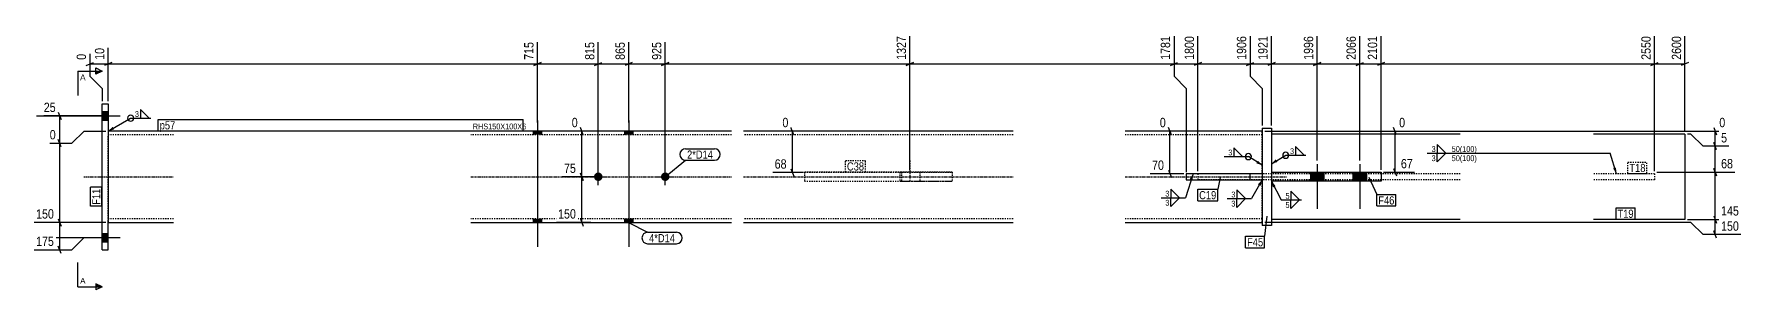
# Model space of a CAD drawing. Header units: millimetres. Extents: x 17 to 26524, y 3 to 509.
# Drawn here: x 23720 to 26524, y 10 to 429 of the extents above; entities that cross this region are included whole.
import ezdxf

# ---------------------------------------------------------------- set-up
doc = ezdxf.new("R2010")
doc.units = ezdxf.units.MM
doc.linetypes.add('DXK_LINE_DOT2', pattern=[3.9198, 1.9599, -1.9599])
doc.linetypes.add('DXK_LINE_DOT3', pattern=[5.9187, 2.979, -0.9799, 0.9799, -0.9799])
for name, color, linetype in [('MÅLSÆTNING', 7, 'Continuous'), ('STÅL', 7, 'Continuous'), ('TEKST', 7, 'Continuous')]:
    doc.layers.add(name, color=color, linetype=linetype)
doc.styles.add('Arial', font='ARIAL.TTF', dxfattribs={"height": 0.2})
doc.styles.add('Arial Narrow', font='ARIALN.TTF', dxfattribs={"height": 0.2})

msp = doc.modelspace()

# ---------------------------------------------------------------- hatches: boundary and pattern name
at = {"layer": 'STÅL', "linetype": 'Continuous'}
for points in [[(23832, 302.3), (23832, 288.3), (23842, 288.3), (23842, 302.3)], [(23832, 302.3), (23832, 288.3), (23842, 288.3), (23842, 302.3)], [(24554, 270.3), (24540, 270.3), (24540, 264.3), (24554, 264.3)], [(24554, 270.3), (24540, 270.3), (24540, 264.3), (24554, 264.3)], [(24704, 270.3), (24690, 270.3), (24690, 264.3), (24704, 264.3)], [(24704, 270.3), (24690, 270.3), (24690, 264.3), (24704, 264.3)], [(24647, 202.3, -1), (24647, 188.3, -1)], [(24757, 202.3, -1), (24757, 188.3, -1)], [(25838.7, 202.8), (25816.7, 202.8), (25816.7, 187.8), (25838.7, 187.8)], [(25838.7, 202.8), (25816.7, 202.8), (25816.7, 187.8), (25838.7, 187.8)], [(25908.7, 202.8), (25886.7, 202.8), (25886.7, 187.8), (25908.7, 187.8)], [(25908.7, 202.8), (25886.7, 202.8), (25886.7, 187.8), (25908.7, 187.8)], [(24554, 126.3), (24540, 126.3), (24540, 120.3), (24554, 120.3)], [(24554, 126.3), (24540, 126.3), (24540, 120.3), (24554, 120.3)], [(24704, 126.3), (24690, 126.3), (24690, 120.3), (24704, 120.3)], [(24704, 126.3), (24690, 126.3), (24690, 120.3), (24704, 120.3)], [(23832, 102.3), (23832, 88.3), (23842, 88.3), (23842, 102.3)], [(23832, 102.3), (23832, 88.3), (23842, 88.3), (23842, 102.3)]]:
    msp.add_hatch(color=96, dxfattribs=at).paths.add_polyline_path(points)
at = {"layer": 'TEKST', "linetype": 'Continuous'}
for color, points in [(30, [(23822, 363.9), (23822, 368.9), (23832, 368.9)]), (3, [(23851.9, 273.1), (23842, 270.3), (23849.5, 277.4)]), (3, [(25618.6, 191.5), (25624, 200.3), (25623.4, 190)]), (3, [(25730.6, 221.7), (25737.7, 214.3), (25727.9, 217.4)]), (3, [(25762.6, 219.5), (25752.7, 216.6), (25760, 223.8)]), (3, [(25730.6, 182.8), (25737.7, 190.3), (25734.9, 180.3)]), (3, [(25755.2, 177.7), (25752.7, 187.8), (25759.6, 180.1)]), (30, [(23822, 14.6), (23822, 19.6), (23832, 14.6)])]:
    msp.add_hatch(color=color, dxfattribs=at).paths.add_polyline_path(points)

# ---------------------------------------------------------------- linework, layer by layer
at = {"layer": 'MÅLSÆTNING', "color": 7, "linetype": 'Continuous'}
for p, q in [((25158.9, 206.8), (25158.9, 426.3)), ((25158.9, 206.8), (25158.9, 426.3)), ((25592.7, 426.3), (25592.7, 360.5)), ((25632, 204.3), (25632, 426.3)), ((25632, 204.3), (25632, 426.3)), ((25717.7, 426.3), (25717.7, 360.5)), ((25752.7, 279.3), (25752.7, 426.3)), ((25752.7, 279.3), (25752.7, 426.3)), ((25827.7, 221.8), (25827.7, 426.3)), ((25897.7, 221.8), (25897.7, 426.3)), ((25932.7, 206.8), (25932.7, 426.3)), ((25932.7, 206.8), (25932.7, 426.3)), ((26382, 204.3), (26382, 426.3)), ((26432, 269.3), (26432, 426.3)), ((23812, 397), (23812, 360.5)), ((23842, 319.3), (23842, 406.8)), ((23842, 319.3), (23842, 406.8)), ((24547, 284.3), (24547, 416.5)), ((24547, 284.3), (24547, 416.5)), ((24647, 199.3), (24647, 416.5)), ((24647, 199.3), (24647, 416.5)), ((24697, 284.3), (24697, 416.5)), ((24757, 199.3), (24757, 416.5)), ((24757, 199.3), (24757, 416.5)), ((23806, 378.1), (23818, 382.9)), ((23812, 380.5), (23842, 380.5)), ((23848, 382.9), (23836, 378.1)), ((23848, 382.9), (23836, 378.1)), ((23842, 380.5), (24547, 380.5)), ((24553, 382.9), (24541, 378.1)), ((24541, 378.1), (24553, 382.9)), ((24547, 380.5), (24647, 380.5)), ((24641, 378.1), (24653, 382.9)), ((24641, 378.1), (24653, 382.9)), ((24647, 380.5), (24697, 380.5)), ((24703, 382.9), (24691, 378.1)), ((24763, 382.9), (24751, 378.1)), ((24751, 378.1), (24763, 382.9)), ((24757, 380.5), (25158.9, 380.5)), ((25164.9, 382.9), (25152.9, 378.1)), ((25152.9, 378.1), (25164.9, 382.9)), ((25158.9, 380.5), (25592.7, 380.5)), ((25586.7, 378.1), (25598.7, 382.9)), ((25638, 382.9), (25626, 378.1)), ((25638, 382.9), (25626, 378.1)), ((25711.7, 378.1), (25723.7, 382.9)), ((25717.7, 380.5), (25752.7, 380.5)), ((25758.7, 382.9), (25746.7, 378.1)), ((25758.7, 382.9), (25746.7, 378.1)), ((25752.7, 380.5), (25827.7, 380.5)), ((25821.7, 378.1), (25833.7, 382.9)), ((25891.7, 378.1), (25903.7, 382.9)), ((25897.7, 380.5), (25932.7, 380.5)), ((25938.7, 382.9), (25926.7, 378.1)), ((25938.7, 382.9), (25926.7, 378.1)), ((25932.7, 380.5), (26382, 380.5)), ((26376, 378.1), (26388, 382.9)), ((26438, 382.9), (26426, 378.1)), ((23812, 360.5), (23832, 340.5)), ((23832, 340.5), (23832, 319.3)), ((25592.7, 360.5), (25612.7, 340.5)), ((25592.7, 360.5), (25612.7, 340.5)), ((25612.7, 340.5), (25612.7, 203)), ((25612.7, 340.5), (25612.7, 203)), ((25717.7, 360.5), (25737.7, 340.5)), ((25717.7, 360.5), (25737.7, 340.5)), ((25737.7, 340.5), (25737.7, 279.3)), ((25737.7, 340.5), (25737.7, 279.3)), ((23838, 295.3), (23736.3, 295.3)), ((23765, 244.3), (23760.2, 256.3)), ((23782.6, 250.3), (23802.6, 270.3)), ((23782.6, 250.3), (23802.6, 270.3)), ((23802.6, 270.3), (23838, 270.3)), ((23802.6, 270.3), (23838, 270.3)), ((24634.9, 270.3), (24603.5, 270.3)), ((24622.5, 264.3), (24617.7, 276.3)), ((24620.1, 195.3), (24620.1, 270.3)), ((24984.2, 270.3), (24949.5, 270.3)), ((24968.4, 264.3), (24963.6, 276.3)), ((24966, 202.3), (24966, 270.3)), ((25602.2, 270.3), (25569.4, 270.3)), ((25588.4, 264.3), (25583.6, 276.3)), ((25586, 200.3), (25586, 270.3)), ((25741.7, 270.3), (26498.2, 270.3)), ((25741.7, 270.3), (25972.2, 270.3)), ((25958.1, 264.3), (25953.3, 276.3)), ((25955.7, 202.8), (25955.7, 270.3)), ((26441.6, 265.3), (26436, 265.3)), ((26441.6, 265.3), (26436, 265.3)), ((26461.6, 245.3), (26441.6, 265.3)), ((26461.6, 245.3), (26441.6, 265.3)), ((26479.2, 276.3), (26484, 264.3)), ((26481.6, 245.3), (26481.6, 270.3)), ((23746.1, 250.3), (23782.6, 250.3)), ((23762.6, 120.3), (23762.6, 250.3)), ((26504, 245.3), (26461.6, 245.3)), ((26504, 245.3), (26461.6, 245.3)), ((24617.7, 201.3), (24622.5, 189.3)), ((24622.5, 189.3), (24617.7, 201.3)), ((24984.2, 202.3), (24933.9, 202.3)), ((24963.6, 208.3), (24968.4, 196.3)), ((25608.7, 200.3), (25553.8, 200.3)), ((25583.6, 206.3), (25588.4, 194.3)), ((25936.7, 202.8), (25987.8, 202.8)), ((25953.3, 208.8), (25958.1, 196.8)), ((26386, 202.8), (26513.7, 202.8)), ((26484, 196.8), (26479.2, 208.8)), ((26481.6, 125.3), (26481.6, 202.8)), ((24643, 195.3), (24587.9, 195.3)), ((24643, 195.3), (24587.9, 195.3)), ((24620.1, 120.3), (24620.1, 195.3)), ((23838, 120.3), (23720.7, 120.3)), ((23838, 120.3), (23720.7, 120.3)), ((23760.2, 126.3), (23765, 114.3)), ((23760.2, 126.3), (23765, 114.3)), ((23762.6, 75.3), (23762.6, 120.3)), ((24634.9, 120.3), (24578.2, 120.3)), ((24617.7, 126.3), (24622.5, 114.3)), ((26441.6, 120.3), (25741.7, 120.3)), ((26436, 125.3), (26523.5, 125.3)), ((26436, 125.3), (26523.5, 125.3)), ((26461.6, 100.3), (26441.6, 120.3)), ((26479.2, 131.3), (26484, 119.3)), ((26479.2, 131.3), (26484, 119.3)), ((26481.6, 100.3), (26481.6, 125.3)), ((23782.6, 75.3), (23802.6, 95.3)), ((23802.6, 95.3), (23838, 95.3)), ((26523.5, 100.3), (26461.6, 100.3)), ((26484, 94.3), (26479.2, 106.3)), ((23720.7, 75.3), (23782.6, 75.3)), ((23765, 69.3), (23760.2, 81.3))]:
    msp.add_line(p, q, dxfattribs=at)
at = {"layer": 'STÅL', "color": 2, "linetype": 'Continuous'}
for p, q in [((23832, 75.3), (23832, 315.3)), ((23832, 315.3), (23842, 315.3)), ((23842, 315.3), (23842, 267.7)), ((23949.5, 270.3), (23842, 270.3)), ((23842, 267.7), (23842, 123.8)), ((24866, 270.3), (24438, 270.3)), ((25328.3, 270.3), (24885.6, 270.3)), ((25737.7, 270.3), (25512.7, 270.3)), ((25737.7, 275.3), (25737.7, 115.3)), ((25737.7, 275.3), (25752.7, 275.3)), ((25752.7, 275.3), (25752.7, 115.3)), ((26062.7, 265.3), (25752.7, 265.3)), ((26432, 265.3), (26282, 265.3)), ((26432, 265.3), (26432, 125.3)), ((25737.7, 200.3), (25612.7, 200.3)), ((25612.7, 200.3), (25612.7, 190.3)), ((25717.7, 190.3), (25717.7, 200.3)), ((25752.7, 202.8), (25932.7, 202.8)), ((25932.7, 202.8), (25932.7, 187.8)), ((25612.7, 190.3), (25737.7, 190.3)), ((25932.7, 187.8), (25752.7, 187.8)), ((23842, 122.8), (23842, 123.8)), ((23842, 75.3), (23842, 122.8)), ((23842, 120.3), (23949.5, 120.3)), ((24438, 120.3), (24866, 120.3)), ((24885.6, 120.3), (25328.3, 120.3)), ((25512.7, 120.3), (25737.7, 120.3)), ((25752.7, 115.3), (25737.7, 115.3)), ((26062.7, 125.3), (25752.7, 125.3)), ((26432, 125.3), (26282, 125.3)), ((23832, 75.3), (23842, 75.3))]:
    msp.add_line(p, q, dxfattribs=at)
at = {"layer": 'STÅL', "color": 96, "linetype": 'Continuous'}
for p, q in [((23724.5, 295.3), (23862, 295.3)), ((23724.5, 295.3), (23862, 295.3)), ((23832, 302.3), (23842, 302.3)), ((23832, 302.3), (23842, 302.3)), ((23832, 288.3), (23842, 288.3)), ((23832, 288.3), (23842, 288.3)), ((24547, 287.8), (24547, 80.3)), ((24547, 287.8), (24547, 80.3)), ((24697, 287.8), (24697, 80.3)), ((24697, 287.8), (24697, 80.3)), ((24540, 270.3), (24540, 264.3)), ((24540, 270.3), (24540, 264.3)), ((24554, 270.3), (24554, 264.3)), ((24554, 270.3), (24554, 264.3)), ((24690, 270.3), (24690, 264.3)), ((24690, 270.3), (24690, 264.3)), ((24704, 270.3), (24704, 264.3)), ((24704, 270.3), (24704, 264.3)), ((24647, 181.3), (24647, 209.3)), ((24757, 181.3), (24757, 209.3)), ((25816.7, 202.8), (25816.7, 187.8)), ((25816.7, 202.8), (25816.7, 187.8)), ((25827.7, 215.8), (25827.7, 142.8)), ((25827.7, 215.8), (25827.7, 142.8)), ((25838.7, 202.8), (25838.7, 187.8)), ((25838.7, 202.8), (25838.7, 187.8)), ((25886.7, 202.8), (25886.7, 187.8)), ((25886.7, 202.8), (25886.7, 187.8)), ((25897.7, 215.8), (25897.7, 142.8)), ((25897.7, 215.8), (25897.7, 142.8)), ((25908.7, 202.8), (25908.7, 187.8)), ((25908.7, 202.8), (25908.7, 187.8)), ((24633, 195.3), (24661, 195.3)), ((24743, 195.3), (24771, 195.3)), ((24540, 126.3), (24540, 120.3)), ((24540, 126.3), (24540, 120.3)), ((24554, 126.3), (24554, 120.3)), ((24554, 126.3), (24554, 120.3)), ((24690, 126.3), (24690, 120.3)), ((24690, 126.3), (24690, 120.3)), ((24704, 126.3), (24704, 120.3)), ((24704, 126.3), (24704, 120.3)), ((23724.5, 95.3), (23862, 95.3)), ((23724.5, 95.3), (23862, 95.3)), ((23832, 102.3), (23842, 102.3)), ((23832, 102.3), (23842, 102.3)), ((23832, 88.3), (23842, 88.3)), ((23832, 88.3), (23842, 88.3))]:
    msp.add_line(p, q, dxfattribs=at)
at = {"layer": 'STÅL', "color": 7, "linetype": 'DXK_LINE_DOT2'}
for p, q in [((23842, 270.3), (23842, 267.7)), ((23842, 267.7), (23842, 262.9)), ((23949.5, 264.3), (23842, 264.3)), ((23842, 122.8), (23842, 262.9)), ((24866, 264.3), (24438, 264.3)), ((25328.3, 264.3), (24885.6, 264.3)), ((25737.7, 264.3), (25512.7, 264.3)), ((25737.7, 200.3), (25737.7, 270.3)), ((25752.7, 265.3), (25752.7, 125.3)), ((24985.6, 202.8), (25228.3, 202.8)), ((25145.1, 202.8), (24985.6, 202.8)), ((24985.6, 202.8), (24985.6, 187.8)), ((25228.3, 202.8), (25145.1, 202.8)), ((25145.1, 202.8), (25145.1, 187.8)), ((25228.3, 202.8), (25228.3, 202.8)), ((25228.3, 202.8), (25228.3, 187.8)), ((26062.7, 200.3), (25632, 200.3)), ((25632, 200.3), (25632, 190.3)), ((25737.7, 200.3), (25737.7, 200.3)), ((25737.7, 200.3), (25737.7, 200.3)), ((25737.7, 200.3), (25737.7, 190.3)), ((26382, 200.3), (26282, 200.3)), ((26382, 200.3), (26382, 190.3)), ((24985.6, 187.8), (25228.3, 187.8)), ((24985.6, 187.8), (25145.1, 187.8)), ((25145.1, 187.8), (25228.3, 187.8)), ((26062.7, 190.3), (25632, 190.3)), ((25737.7, 190.3), (25737.7, 190.3)), ((25737.7, 190.3), (25737.7, 190.3)), ((25737.7, 123.8), (25737.7, 190.3)), ((26382, 190.3), (26282, 190.3)), ((23949.5, 126.3), (23842, 126.3)), ((23842, 122.8), (23842, 120.3)), ((24866, 126.3), (24438, 126.3)), ((25328.3, 126.3), (24885.6, 126.3)), ((25737.7, 126.3), (25512.7, 126.3)), ((25737.7, 120.3), (25737.7, 123.8))]:
    msp.add_line(p, q, dxfattribs=at)
at = {"layer": 'STÅL', "color": 96, "linetype": 'DXK_LINE_DOT2'}
for p, q in [((25142.4, 202.8), (25142.4, 187.8)), ((25158.9, 221.8), (25158.9, 187.8)), ((25175.4, 202.8), (25175.4, 187.8))]:
    msp.add_line(p, q, dxfattribs=at)
at = {"layer": 'STÅL', "color": 7, "linetype": 'DXK_LINE_DOT3'}
for p, q in [((23802, 195.3), (23949.5, 195.3)), ((24438, 195.3), (24866, 195.3)), ((24885.6, 195.3), (25328.3, 195.3)), ((25512.7, 195.3), (25777.7, 195.3))]:
    msp.add_line(p, q, dxfattribs=at)
at = {"layer": 'TEKST', "color": 30, "linetype": 'Continuous'}
for p, q in [((23832, 368.9), (23822, 363.9)), ((23832, 14.6), (23822, 19.6)), ((23822, 19.6), (23822, 9.6)), ((23832, 14.6), (23822, 9.6))]:
    msp.add_line(p, q, dxfattribs=at)
at = {"layer": 'TEKST', "color": 3, "linetype": 'Continuous'}
for p, q in [((25737.7, 214.3), (25715, 228.4)), ((25624, 200.3), (25611.4, 160.8)), ((25737.7, 190.3), (25720, 159.4))]:
    msp.add_line(p, q, dxfattribs=at)
for start, end in [(90, 270), (270, 90)]:
    msp.add_arc((25715, 228.4), 5, start, end, dxfattribs=at)

# ---------------------------------------------------------------- wipeouts: each hides what was drawn before it
at = {"color": 0}
for points in [[(23892.9, 292.7), (23892.9, 304.3), (23885.2, 304.3), (23885.2, 292.7)], [(24835.5, 225), (24835.5, 239), (24792.9, 239), (24792.9, 225)], [(25688.8, 229.6), (25688.8, 241.2), (25681.1, 241.2), (25681.1, 229.6)], [(25790.2, 231.8), (25790.2, 243.4), (25782.5, 243.4), (25782.5, 231.8)], [(26022.7, 235.2), (26022.7, 246.8), (26015, 246.8), (26015, 235.2)], [(25585.2, 162), (25585.2, 173.6), (25577.6, 173.6), (25577.6, 162)], [(25693.8, 160.6), (25693.8, 172.2), (25686.1, 172.2), (25686.1, 160.6)], [(25782.7, 158.4), (25782.7, 170), (25775, 170), (25775, 158.4)], [(25954.6, 149.8), (25954.6, 163.8), (25928.2, 163.8), (25928.2, 149.8)], [(24773.1, 87.8), (24773.1, 101.8), (24730.5, 101.8), (24730.5, 87.8)], [(25739.2, 81.1), (25739.2, 95.1), (25712.8, 95.1), (25712.8, 81.1)]]:
    msp.add_wipeout(points, dxfattribs=at).dxf.layer = 'TEKST'
at = {"color": 0, "linetype": 'Continuous'}
msp.add_wipeout([(23804.9, 19.6), (23804.9, 29.6), (23796, 29.6), (23796, 19.6)], dxfattribs=at).dxf.layer = 'TEKST'

# ---------------------------------------------------------------- next in the draw order: linework, layer by layer
at = {"layer": 'TEKST', "color": 3, "linetype": 'Continuous'}
for p, q in [((23842, 270.3), (23879, 291.5)), ((23879, 291.5), (23912.1, 291.5)), ((23909.3, 291.5), (23895, 305.8)), ((23895, 305.8), (23895, 291.5)), ((23895, 291.5), (23909.3, 291.5)), ((25674.9, 228.4), (25715, 228.4)), ((25705.1, 228.4), (25690.9, 242.7)), ((25690.9, 242.7), (25690.9, 228.4)), ((25690.9, 228.4), (25705.1, 228.4)), ((25752.7, 216.6), (25776.3, 230.6)), ((25776.3, 230.6), (25809.4, 230.6)), ((25806.5, 230.6), (25792.2, 244.9)), ((25792.2, 244.9), (25792.2, 230.6)), ((25792.2, 230.6), (25806.5, 230.6)), ((26039, 234), (26024.7, 248.3)), ((26024.7, 248.3), (26024.7, 234)), ((26024.7, 234), (26039, 234)), ((25601.6, 160.8), (25587.3, 175.1)), ((25587.3, 175.1), (25587.3, 160.8)), ((25710.2, 159.4), (25695.9, 173.7)), ((25695.9, 173.7), (25695.9, 159.4)), ((25799.1, 157.2), (25784.8, 171.5)), ((25784.8, 171.5), (25784.8, 157.2)), ((25587.3, 160.8), (25601.6, 160.8)), ((25695.9, 159.4), (25710.2, 159.4)), ((25784.8, 157.2), (25799.1, 157.2))]:
    msp.add_line(p, q, dxfattribs=at)
at = {"layer": 'TEKST', "color": 7, "linetype": 'Continuous'}
for q in [(23792, 54.6), (23832, 14.6)]:
    msp.add_line((23792, 14.6), q, dxfattribs=at)
at = {"layer": 'TEKST', "color": 3, "linetype": 'Continuous'}
for centre, start, end in [((23879, 291.5), 90, 270), ((23879, 291.5), 270, 90), ((25776.3, 230.6), 90, 270), ((25776.3, 230.6), 270, 90)]:
    msp.add_arc(centre, 5, start, end, dxfattribs=at)

# ---------------------------------------------------------------- next in the draw order: texts
at = {"layer": 'TEKST', "color": 3, "style": 'Arial Narrow'}
for p in [(23886, 293.5), (25681.9, 230.4), (25783.3, 232.6)]:
    msp.add_text('3', height=9.54, dxfattribs=at).set_placement(p)
at = {"layer": 'TEKST', "color": 3, "linetype": 'Continuous', "style": 'Arial'}
msp.add_text('A', height=9.55, dxfattribs=at).set_placement((23796, 19.6))

# ---------------------------------------------------------------- next in the draw order: wipeouts: each hides what was drawn before it
at = {"color": 0, "linetype": 'Continuous'}
for points, layer in [([(25155.7, 429.5), (25133.3, 429.5), (25133.3, 384.1), (25155.7, 384.1)], 'MÅLSÆTNING'), ([(25589.5, 429.5), (25567.1, 429.5), (25567.1, 384.1), (25589.5, 384.1)], 'MÅLSÆTNING'), ([(25749.5, 429.5), (25727.1, 429.5), (25727.1, 384.1), (25749.5, 384.1)], 'MÅLSÆTNING'), ([(25824.5, 429.5), (25802.1, 429.5), (25802.1, 384.1), (25824.5, 384.1)], 'MÅLSÆTNING'), ([(25929.5, 429.5), (25907.1, 429.5), (25907.1, 384.1), (25929.5, 384.1)], 'MÅLSÆTNING'), ([(26378.8, 429.5), (26356.4, 429.5), (26356.4, 384.1), (26378.8, 384.1)], 'MÅLSÆTNING'), ([(23838.8, 410), (23816.4, 410), (23816.4, 384.1), (23838.8, 384.1)], 'MÅLSÆTNING'), ([(24543.8, 419.7), (24521.4, 419.7), (24521.4, 384.1), (24543.8, 384.1)], 'MÅLSÆTNING'), ([(24643.8, 419.7), (24621.4, 419.7), (24621.4, 384.1), (24643.8, 384.1)], 'MÅLSÆTNING'), ([(24693.8, 419.7), (24671.4, 419.7), (24671.4, 384.1), (24693.8, 384.1)], 'MÅLSÆTNING'), ([(24616.5, 273.5), (24616.5, 295.9), (24600.3, 295.9), (24600.3, 273.5)], 'MÅLSÆTNING'), ([(24962.4, 273.5), (24962.4, 295.9), (24946.3, 295.9), (24946.3, 273.5)], 'MÅLSÆTNING'), ([(25582.4, 273.5), (25582.4, 295.9), (25566.2, 295.9), (25566.2, 273.5)], 'MÅLSÆTNING'), ([(25975.4, 273.5), (25975.4, 295.9), (25959.3, 295.9), (25959.3, 273.5)], 'MÅLSÆTNING'), ([(26501.4, 273.5), (26501.4, 295.9), (26485.2, 295.9), (26485.2, 273.5)], 'MÅLSÆTNING'), ([(23759, 253.5), (23759, 275.9), (23742.9, 275.9), (23742.9, 253.5)], 'MÅLSÆTNING'), ([(24959.5, 205.5), (24959.5, 227.9), (24933.6, 227.9), (24933.6, 205.5)], 'MÅLSÆTNING'), ([(25579.4, 203.5), (25579.4, 225.9), (25553.5, 225.9), (25553.5, 203.5)], 'MÅLSÆTNING'), ([(25988.1, 206), (25988.1, 228.4), (25962.2, 228.4), (25962.2, 206)], 'MÅLSÆTNING'), ([(26514, 206), (26514, 228.4), (26488.1, 228.4), (26488.1, 206)], 'MÅLSÆTNING'), ([(24613.5, 198.5), (24613.5, 220.9), (24587.6, 220.9), (24587.6, 198.5)], 'MÅLSÆTNING'), ([(23756.1, 123.5), (23756.1, 145.9), (23720.5, 145.9), (23720.5, 123.5)], 'MÅLSÆTNING'), ([(24613.5, 123.5), (24613.5, 145.9), (24577.9, 145.9), (24577.9, 123.5)], 'MÅLSÆTNING'), ([(26523.8, 128.5), (26523.8, 150.9), (26488.1, 150.9), (26488.1, 128.5)], 'MÅLSÆTNING'), ([(23756.1, 78.5), (23756.1, 100.9), (23720.5, 100.9), (23720.5, 78.5)], 'MÅLSÆTNING'), ([(23804.9, 353.9), (23804.9, 363.9), (23796, 363.9), (23796, 353.9)], 'TEKST')]:
    msp.add_wipeout(points, dxfattribs=at).dxf.layer = layer
at = {"color": 0}
for points in [[(23952.3, 273.1), (23952.3, 287.1), (23926.7, 287.1), (23926.7, 273.1)], [(24521.4, 273.1), (24521.4, 283.1), (24441, 283.1), (24441, 273.1)], [(24835.5, 225), (24835.5, 239), (24792.9, 239), (24792.9, 225)], [(25083.7, 205.6), (25083.7, 219.6), (25055.5, 219.6), (25055.5, 205.6)], [(26367.1, 203.1), (26367.1, 217.1), (26340.7, 217.1), (26340.7, 203.1)], [(23829.2, 175.7), (23815.2, 175.7), (23815.2, 149.3), (23829.2, 149.3)], [(25662.1, 158.4), (25662.1, 172.4), (25634, 172.4), (25634, 158.4)], [(25954.6, 149.8), (25954.6, 163.8), (25928.2, 163.8), (25928.2, 149.8)], [(26347.5, 127.9), (26347.5, 141.9), (26321.1, 141.9), (26321.1, 127.9)], [(24773.1, 87.8), (24773.1, 101.8), (24730.5, 101.8), (24730.5, 87.8)], [(25739.2, 81.1), (25739.2, 95.1), (25712.8, 95.1), (25712.8, 81.1)]]:
    msp.add_wipeout(points, dxfattribs=at).dxf.layer = 'TEKST'

# ---------------------------------------------------------------- next in the draw order: linework, layer by layer
at = {"layer": 'MÅLSÆTNING', "color": 7, "linetype": 'Continuous'}
for p, q in [((25592.7, 426.3), (25592.7, 360.5)), ((25717.7, 426.3), (25717.7, 360.5)), ((25827.7, 221.8), (25827.7, 426.3)), ((25897.7, 221.8), (25897.7, 426.3)), ((26382, 204.3), (26382, 426.3)), ((24697, 284.3), (24697, 416.5)), ((24703, 382.9), (24691, 378.1)), ((24697, 380.5), (24757, 380.5)), ((25586.7, 378.1), (25598.7, 382.9)), ((25592.7, 380.5), (25632, 380.5)), ((25632, 380.5), (25717.7, 380.5)), ((25711.7, 378.1), (25723.7, 382.9)), ((25833.7, 382.9), (25821.7, 378.1)), ((25827.7, 380.5), (25897.7, 380.5)), ((25891.7, 378.1), (25903.7, 382.9)), ((26376, 378.1), (26388, 382.9)), ((26382, 380.5), (26432, 380.5)), ((23760.2, 301.3), (23765, 289.3)), ((23762.6, 250.3), (23762.6, 295.3)), ((23765, 244.3), (23760.2, 256.3)), ((23746.1, 250.3), (23782.6, 250.3)), ((26484, 239.3), (26479.2, 251.3)), ((26484, 239.3), (26479.2, 251.3)), ((26481.6, 202.8), (26481.6, 245.3)), ((26386, 202.8), (26513.7, 202.8)), ((26479.2, 208.8), (26484, 196.8))]:
    msp.add_line(p, q, dxfattribs=at)
at = {"layer": 'TEKST', "color": 7, "linetype": 'Continuous'}
for p, q in [((23792, 368.9), (23792, 328.9)), ((23792, 368.9), (23832, 368.9)), ((24790.5, 241.4), (24837.9, 241.4)), ((24757, 195.3), (24790.5, 222.6)), ((24790.5, 222.6), (24837.9, 222.6)), ((25912.7, 194.6), (25925.8, 166.2)), ((25925.8, 166.2), (25957, 166.2)), ((25925.8, 147.4), (25925.8, 166.2)), ((25925.8, 147.4), (25957, 147.4)), ((25957, 147.4), (25957, 166.2)), ((24696.6, 120), (24728.1, 104.2)), ((25745.2, 130.7), (25741.6, 97.5)), ((24728.1, 104.2), (24775.5, 104.2)), ((24728.1, 85.4), (24775.5, 85.4)), ((25710.4, 97.5), (25741.6, 97.5)), ((25710.4, 78.7), (25710.4, 97.5)), ((25741.6, 78.7), (25741.6, 97.5)), ((25710.4, 78.7), (25741.6, 78.7))]:
    msp.add_line(p, q, dxfattribs=at)
for centre, start, end in [((24790.5, 232), 90, 270), ((24837.9, 232), 270, 90), ((24728.1, 94.8), 90, 270), ((24775.5, 94.8), 270, 90)]:
    msp.add_arc(centre, 9.4, start, end, dxfattribs=at)

# ---------------------------------------------------------------- next in the draw order: texts
at = {"layer": 'MÅLSÆTNING', "color": 3, "linetype": 'Continuous', "style": 'Arial Narrow'}
for s, p in [('1327', (25152.5, 387.3)), ('1781', (25586.3, 387.3)), ('1921', (25746.3, 387.3)), ('1996', (25821.3, 387.3)), ('2101', (25926.3, 387.3)), ('2550', (26375.6, 387.3)), ('715', (24540.6, 387.3)), ('815', (24640.6, 387.3)), ('865', (24690.6, 387.3))]:
    msp.add_text(s, height=15.27, rotation=90.0002, dxfattribs=at).set_placement(p)
for s, height, p in [('0', 15.3, (24603.5, 276.7)), ('0', 15.3, (24949.5, 276.7)), ('0', 15.3, (25569.4, 276.7)), ('0', 15.3, (25962.5, 276.7)), ('0', 15.3, (26488.4, 276.7)), ('0', 15.3, (23746.1, 256.7)), ('67', 15.27, (25965.4, 209.2)), ('68', 15.27, (26491.3, 209.2)), ('75', 15.27, (24590.8, 201.7)), ('68', 15.27, (24936.8, 208.7)), ('70', 15.27, (25556.7, 206.7)), ('150', 15.27, (23723.7, 126.7)), ('150', 15.27, (24581.1, 126.7)), ('175', 15.27, (23723.7, 81.7))]:
    msp.add_text(s, height=height, dxfattribs=at).set_placement(p)
at = {"layer": 'TEKST', "color": 3, "linetype": 'Continuous', "style": 'Arial'}
msp.add_text('A', height=9.55, dxfattribs=at).set_placement((23796, 353.9))
at = {"layer": 'TEKST', "color": 3, "style": 'Arial Narrow'}
for s, p in [('2*D14', (24792.9, 225)), ('F46', (25928.2, 149.8)), ('4*D14', (24730.5, 87.8)), ('F45', (25712.8, 81.1))]:
    msp.add_text(s, height=13.36, dxfattribs=at).set_placement(p)

# ---------------------------------------------------------------- next in the draw order: wipeouts: each hides what was drawn before it
at = {"color": 0, "linetype": 'Continuous'}
for points, layer in [([(23808.8, 400.2), (23786.4, 400.2), (23786.4, 384.1), (23808.8, 384.1)], 'MÅLSÆTNING'), ([(26523.8, 103.5), (26523.8, 125.9), (26488.1, 125.9), (26488.1, 103.5)], 'MÅLSÆTNING'), ([(26022.7, 220.2), (26022.7, 231.8), (26015, 231.8), (26015, 220.2)], 'TEKST'), ([(26302.7, 235.2), (26302.7, 246.8), (26048.1, 246.8), (26048.1, 235.2)], 'TEKST'), ([(25585.2, 147), (25585.2, 158.6), (25577.6, 158.6), (25577.6, 147)], 'TEKST'), ([(25693.8, 145.6), (25693.8, 157.2), (25686.1, 157.2), (25686.1, 145.6)], 'TEKST'), ([(25782.7, 143.4), (25782.7, 155), (25775, 155), (25775, 143.4)], 'TEKST')]:
    msp.add_wipeout(points, dxfattribs=at).dxf.layer = layer
at = {"color": 0}
for points in [[(23952.3, 273.1), (23952.3, 287.1), (23926.7, 287.1), (23926.7, 273.1)], [(24521.4, 273.1), (24521.4, 283.1), (24441, 283.1), (24441, 273.1)], [(25083.7, 205.6), (25083.7, 219.6), (25055.5, 219.6), (25055.5, 205.6)], [(26367.1, 203.1), (26367.1, 217.1), (26340.7, 217.1), (26340.7, 203.1)], [(23829.2, 175.7), (23815.2, 175.7), (23815.2, 149.3), (23829.2, 149.3)], [(25662.1, 158.4), (25662.1, 172.4), (25634, 172.4), (25634, 158.4)], [(26347.5, 127.9), (26347.5, 141.9), (26321.1, 141.9), (26321.1, 127.9)]]:
    msp.add_wipeout(points, dxfattribs=at).dxf.layer = 'TEKST'

# ---------------------------------------------------------------- next in the draw order: linework, layer by layer
at = {"layer": 'TEKST', "color": 30, "linetype": 'Continuous'}
for p, q in [((23822, 363.9), (23822, 373.9)), ((23822, 373.9), (23832, 368.9))]:
    msp.add_line(p, q, dxfattribs=at)
at = {"layer": 'TEKST', "color": 7, "linetype": 'Continuous'}
for p, q in [((23924.3, 289.5), (24523.8, 289.5)), ((23924.3, 270.7), (23924.3, 289.5)), ((24523.8, 270.7), (24523.8, 289.5)), ((23924.3, 270.7), (24523.8, 270.7)), ((23812.8, 146.9), (23812.8, 178.1)), ((23831.6, 178.1), (23812.8, 178.1)), ((23831.6, 146.9), (23831.6, 178.1)), ((25631.6, 174.8), (25664.5, 174.8)), ((25631.6, 156), (25631.6, 174.8)), ((25668.8, 194.2), (25664.5, 174.8)), ((25664.5, 156), (25664.5, 174.8)), ((23831.6, 146.9), (23812.8, 146.9)), ((25631.6, 156), (25664.5, 156)), ((26318.7, 144.3), (26349.9, 144.3)), ((26318.7, 125.5), (26318.7, 144.3)), ((26349.9, 125.5), (26349.9, 144.3)), ((26318.7, 125.5), (26349.9, 125.5))]:
    msp.add_line(p, q, dxfattribs=at)
at = {"layer": 'TEKST', "color": 3, "linetype": 'Continuous'}
for p, q in [((26024.7, 234), (26039, 234)), ((26039, 234), (26024.7, 219.7)), ((26024.7, 219.7), (26024.7, 234)), ((25752.7, 187.8), (25768.8, 157.2)), ((25571.4, 160.8), (25611.4, 160.8)), ((25587.3, 160.8), (25601.6, 160.8)), ((25601.6, 160.8), (25587.3, 146.6)), ((25587.3, 146.6), (25587.3, 160.8)), ((25679.9, 159.4), (25720, 159.4)), ((25695.9, 159.4), (25710.2, 159.4)), ((25710.2, 159.4), (25695.9, 145.1)), ((25695.9, 145.1), (25695.9, 159.4)), ((25768.8, 157.2), (25801.9, 157.2)), ((25784.8, 157.2), (25799.1, 157.2)), ((25799.1, 157.2), (25784.8, 143)), ((25784.8, 143), (25784.8, 157.2))]:
    msp.add_line(p, q, dxfattribs=at)
at = {"layer": 'TEKST', "color": 7, "linetype": 'DXK_LINE_DOT2'}
for p, q in [((25053.1, 222), (25086.1, 222)), ((25053.1, 203.2), (25053.1, 222)), ((25053.1, 203.2), (25086.1, 203.2)), ((25086.1, 203.2), (25086.1, 222)), ((26338.3, 219.5), (26369.5, 219.5)), ((26338.3, 200.7), (26338.3, 219.5)), ((26338.3, 200.7), (26369.5, 200.7)), ((26369.5, 200.7), (26369.5, 219.5))]:
    msp.add_line(p, q, dxfattribs=at)

# ---------------------------------------------------------------- next in the draw order: texts
at = {"layer": 'MÅLSÆTNING', "color": 3, "linetype": 'Continuous', "style": 'Arial Narrow'}
for s, height, p in [('0', 15.3, (23805.6, 387.3)), ('10', 15.27, (23835.6, 387.3))]:
    msp.add_text(s, height=height, rotation=90.0002, dxfattribs=at).set_placement(p)
for s, p in [('145', (26491.3, 131.7)), ('150', (26491.3, 106.7))]:
    msp.add_text(s, height=15.27, dxfattribs=at).set_placement(p)
at = {"layer": 'TEKST', "color": 3, "style": 'Arial Narrow'}
for s, height, p in [('p57', 13.36, (23926.7, 273.1)), ('RHS150X100X6', 9.544, (24441, 273.1)), ('3', 9.54, (26015.8, 236)), ('C38', 13.36, (25055.5, 205.6)), ('T18', 13.36, (26340.7, 203.1)), ('3', 9.54, (25578.4, 162.8)), ('C19', 13.36, (25634, 158.4)), ('3', 9.54, (25686.9, 161.4)), ('5', 9.54, (25775.8, 159.2)), ('T19', 13.36, (26321.1, 127.9))]:
    msp.add_text(s, height=height, dxfattribs=at).set_placement(p)
at = {"layer": 'TEKST', "color": 3, "linetype": 'Continuous', "style": 'Arial Narrow'}
for s, p in [('3', (26015.8, 221)), ('3', (25578.4, 147.8)), ('3', (25686.9, 146.4)), ('5', (25775.8, 144.2))]:
    msp.add_text(s, height=9.54, dxfattribs=at).set_placement(p)
at = {"layer": 'TEKST', "color": 3, "style": 'Arial Narrow'}
msp.add_text('F11', height=13.36, rotation=90.0002, dxfattribs=at).set_placement((23829.2, 149.3))

# ---------------------------------------------------------------- next in the draw order: wipeouts: each hides what was drawn before it
at = {"color": 0, "linetype": 'Continuous'}
for points in [[(25628.8, 429.5), (25606.4, 429.5), (25606.4, 384.1), (25628.8, 384.1)], [(25714.5, 429.5), (25692.1, 429.5), (25692.1, 384.1), (25714.5, 384.1)], [(25894.5, 429.5), (25872.1, 429.5), (25872.1, 384.1), (25894.5, 384.1)], [(26428.8, 429.5), (26406.4, 429.5), (26406.4, 384.1), (26428.8, 384.1)], [(24753.8, 419.7), (24731.4, 419.7), (24731.4, 384.1), (24753.8, 384.1)], [(23759, 298.5), (23759, 320.9), (23733.1, 320.9), (23733.1, 298.5)], [(26504.3, 248.5), (26504.3, 270.9), (26488.1, 270.9), (26488.1, 248.5)]]:
    msp.add_wipeout(points, dxfattribs=at).dxf.layer = 'MÅLSÆTNING'

# ---------------------------------------------------------------- next in the draw order: texts
at = {"layer": 'MÅLSÆTNING', "color": 3, "linetype": 'Continuous', "style": 'Arial Narrow'}
for s, p in [('1800', (25625.6, 387.3)), ('1906', (25711.3, 387.3)), ('2066', (25891.3, 387.3)), ('2600', (26425.6, 387.3)), ('925', (24750.6, 387.3))]:
    msp.add_text(s, height=15.27, rotation=90.0002, dxfattribs=at).set_placement(p)
for s, height, p in [('25', 15.27, (23736.3, 301.7)), ('5', 15.3, (26491.3, 251.7))]:
    msp.add_text(s, height=height, dxfattribs=at).set_placement(p)

# ---------------------------------------------------------------- next in the draw order: wipeouts: each hides what was drawn before it
at = {"color": 0, "linetype": 'Continuous'}
msp.add_wipeout([(26302.7, 220.2), (26302.7, 231.8), (26048.1, 231.8), (26048.1, 220.2)], dxfattribs=at).dxf.layer = 'TEKST'

# ---------------------------------------------------------------- next in the draw order: hatches: boundary and pattern name
at = {"layer": 'TEKST', "linetype": 'Continuous'}
msp.add_hatch(color=3, dxfattribs=at).paths.add_polyline_path([(26318.8, 210.6), (26319.3, 200.3), (26314, 209.1)])

# ---------------------------------------------------------------- next in the draw order: linework, layer by layer
at = {"layer": 'TEKST', "color": 3, "linetype": 'Continuous'}
for p in [(26008.8, 234), (26319.3, 200.3)]:
    msp.add_line(p, (26308.9, 234), dxfattribs=at)

# ---------------------------------------------------------------- next in the draw order: texts
at = {"layer": 'TEKST', "color": 3, "linetype": 'Continuous', "style": 'Arial Narrow'}
for p in [(26048.9, 236), (26048.9, 221)]:
    msp.add_text('50(100)', height=9.54, dxfattribs=at).set_placement(p)

doc.saveas('drawing.dxf')
